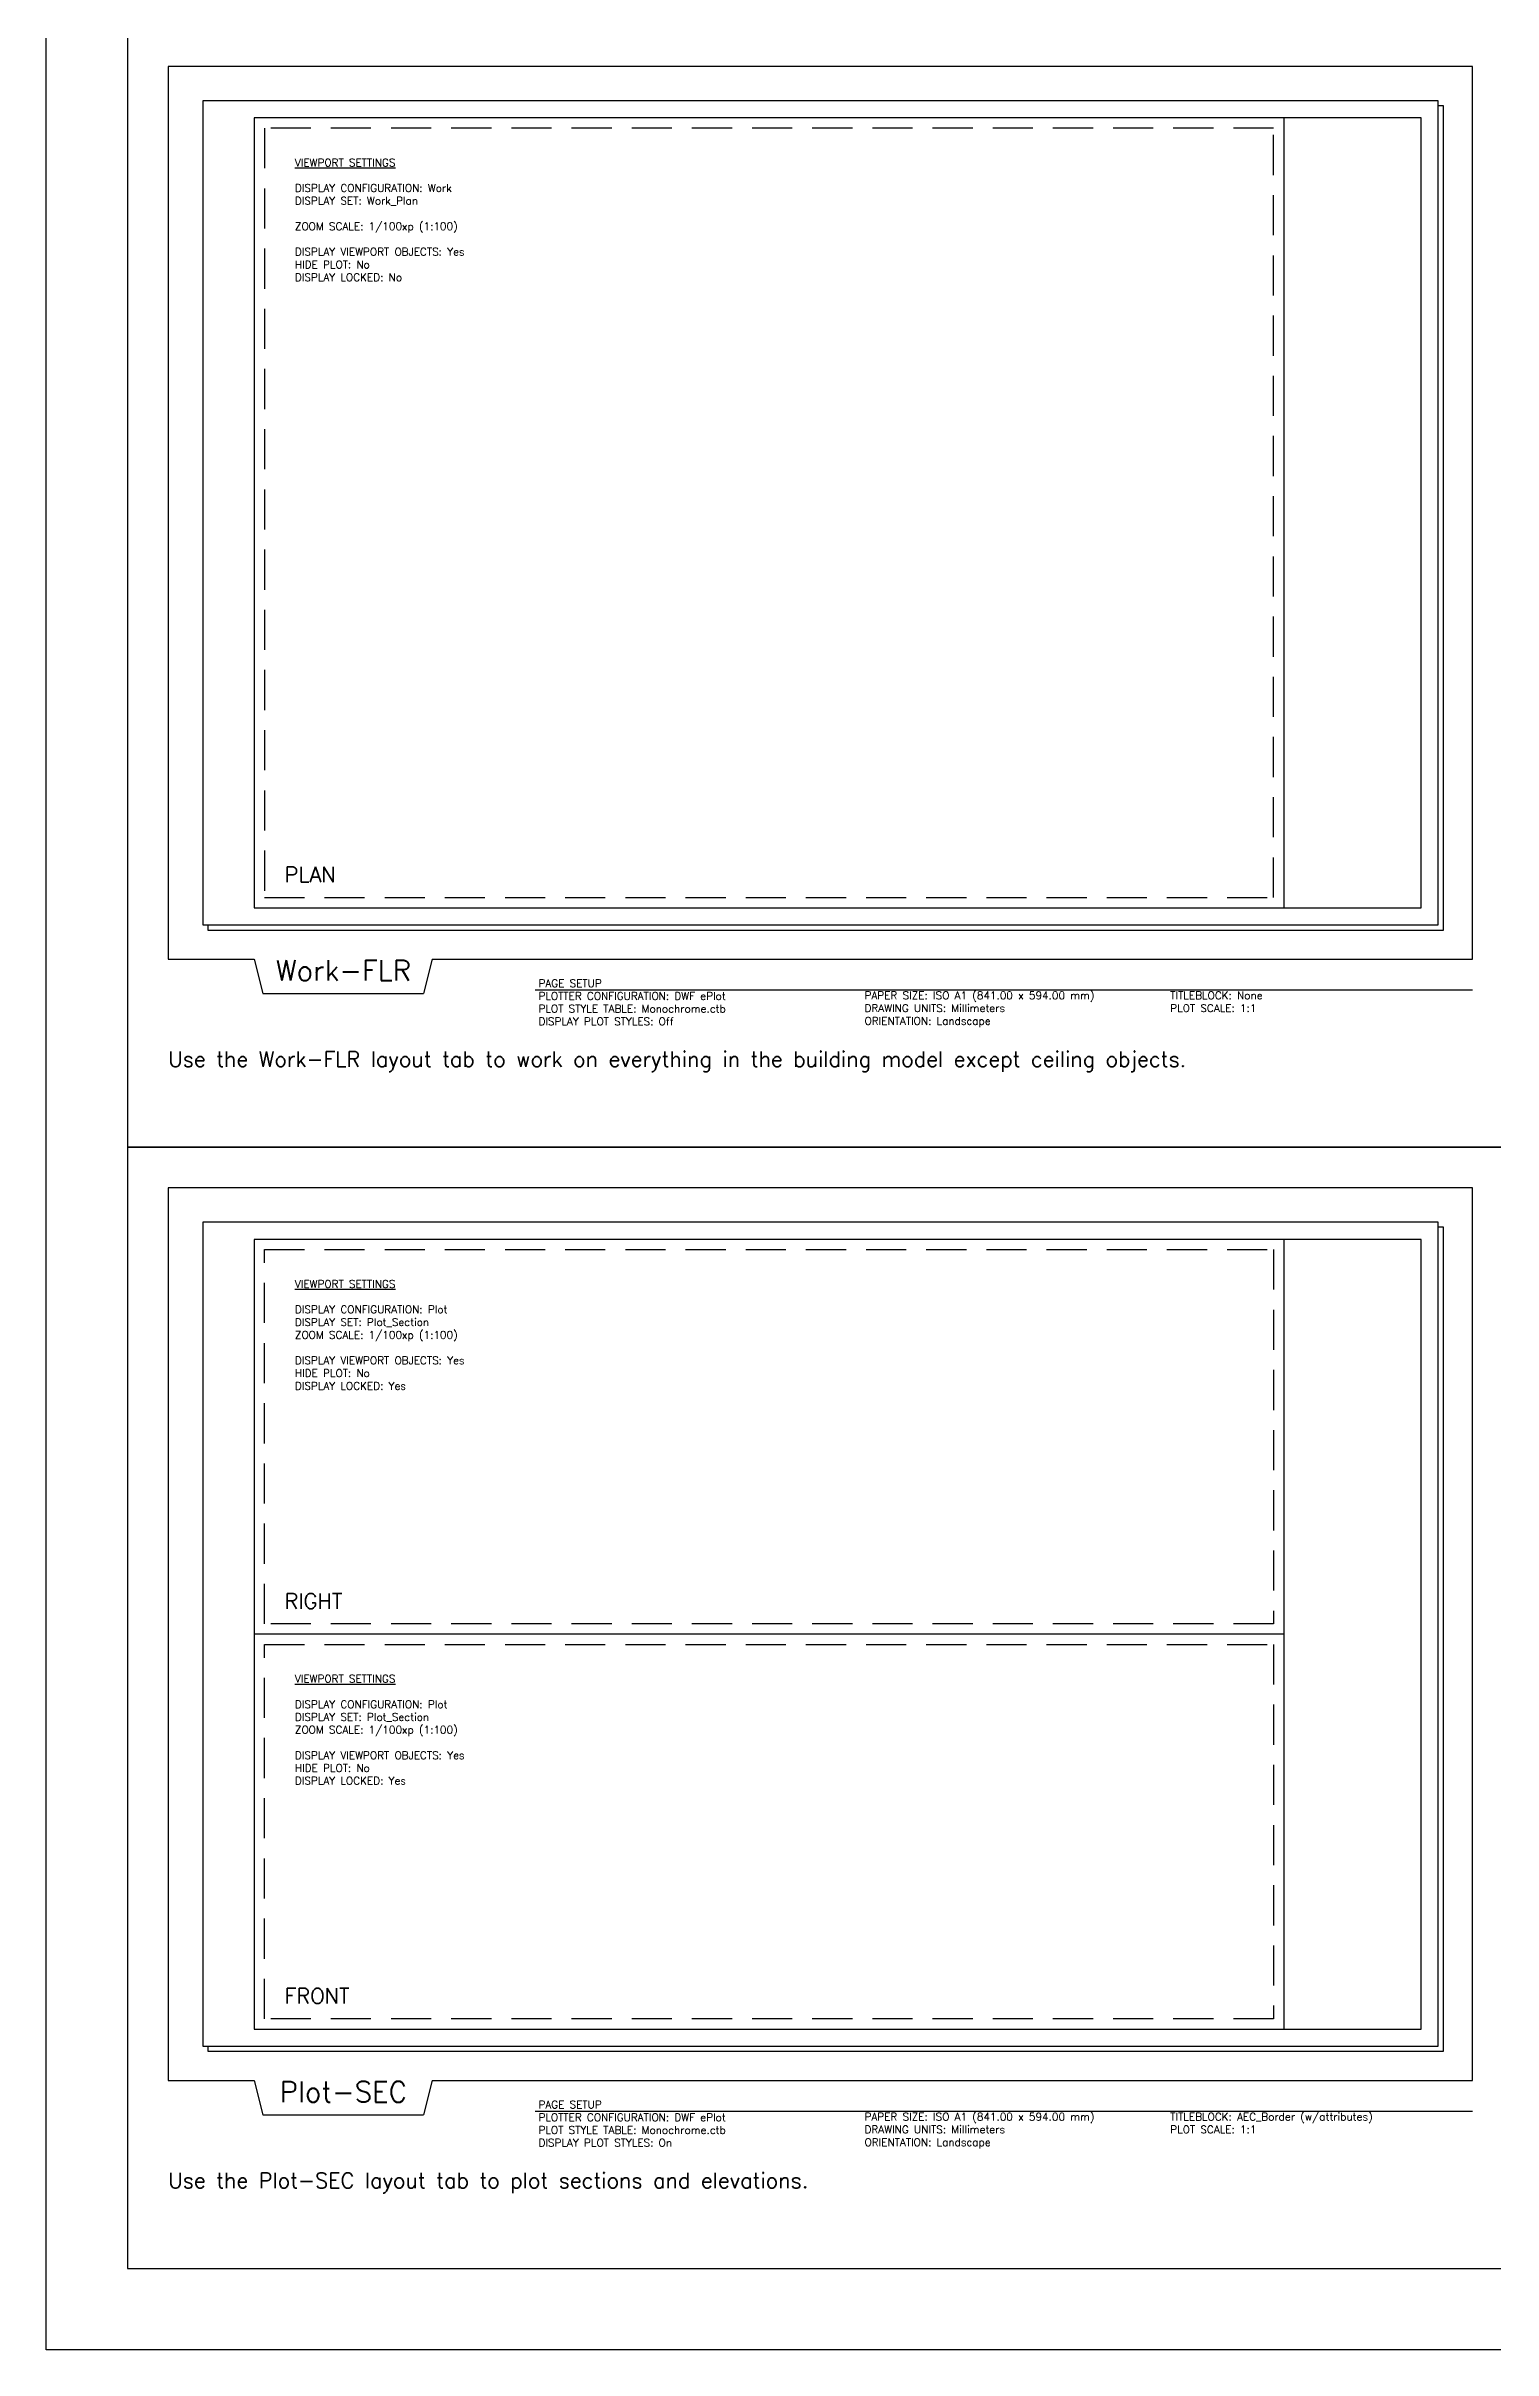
# Paper-space layout 'Template-Overview' of a CAD drawing. Extents: x 0 to 889, y 0 to 584.
# Drawn here: x 0 to 225.4, y 0 to 358.8 of the extents above; entities that cross this region are included whole.
import ezdxf

# ---------------------------------------------------------------- set-up
doc = ezdxf.new("R2010")
doc.units = 0
doc.header["$LTSCALE"] = 50
doc.linetypes.add('HIDDEN2', pattern=[0.1875, 0.125, -0.0625])
doc.layers.add('A-Anno-Note', color=211, linetype='Continuous')

psp = doc.layouts.new('Template-Overview')

# ---------------------------------------------------------------- linework, layer by layer
for p, q in [((192.84, 347.58), (192.84, 224.59)), ((32.42, 216.57), (33.76, 211.22)), ((60.16, 216.57), (58.82, 211.22)), ((76.2, 211.81), (222.25, 211.81)), ((192.84, 172.95), (192.84, 49.96)), ((192.84, 111.46), (32.42, 111.46)), ((32.42, 41.94), (33.76, 36.6)), ((60.16, 41.94), (58.82, 36.6)), ((76.2, 37.18), (222.25, 37.18))]:
    psp.add_line(p, q)
for points in [[(0, 584.2), (889, 584.2), (889, 0), (0, 0)], [(24.4, 221.92), (216.9, 221.92), (216.9, 350.25), (24.4, 350.25)], [(32.42, 224.59), (214.23, 224.59), (214.23, 347.58), (32.42, 347.58)], [(24.4, 47.29), (216.9, 47.29), (216.9, 175.63), (24.4, 175.63)], [(32.42, 49.96), (214.23, 49.96), (214.23, 172.95), (32.42, 172.95)]]:
    psp.add_lwpolyline(points, close=True)
for points in [[(60.16, 216.57), (222.25, 216.57), (222.25, 355.6), (19.05, 355.6), (19.05, 216.57), (32.42, 216.57)], [(25.19, 221.92), (25.19, 221.12), (217.7, 221.12), (217.7, 349.46), (216.9, 349.46)], [(33.76, 211.22), (58.82, 211.22)], [(60.16, 41.94), (222.25, 41.94), (222.25, 180.97), (19.05, 180.97), (19.05, 41.94), (32.42, 41.94)], [(25.19, 47.29), (25.19, 46.5), (217.7, 46.5), (217.7, 174.83), (216.9, 174.83)], [(33.76, 36.6), (58.82, 36.6)]]:
    psp.add_lwpolyline(points)
at = {"linetype": 'HIDDEN2'}
for points in [[(34.01, 226.18), (191.25, 226.18), (191.25, 345.99), (34.01, 345.99)], [(191.25, 113.05), (34.01, 113.05), (34.01, 171.37), (191.25, 171.37)], [(191.25, 51.55), (34.01, 51.55), (34.01, 109.87), (191.25, 109.87)]]:
    psp.add_lwpolyline(points, close=True, dxfattribs=at)
at = {"layer": 'A-Anno-Note'}
for points in [[(228.6, 361.95), (12.7, 361.95), (12.7, 187.32), (228.6, 187.32)], [(228.6, 187.32), (12.7, 187.32), (12.7, 12.7), (228.6, 12.7)]]:
    psp.add_lwpolyline(points, close=True, dxfattribs=at)

# ---------------------------------------------------------------- texts
for s, insert, char_height, width, attachment_point in [('{\\Fromans.shx;\\LVIEWPORT SETTINGS\\P\\P\\lDISPLAY CONFIGURATION: Work \\PDISPLAY SET: Work_Plan\\P\\PZOOM SCALE: 1/100xp (1:100)\\P\\PDISPLAY VIEWPORT OBJECTS: Yes\\PHIDE PLOT: No\\PDISPLAY LOCKED: No}', (38.77, 341.23), 1.1906, 83.3438, 1), ('{\\Fromans.shx;PLAN}', (37.18, 230.94), 2.3812, 83.3437, 1), ('{\\Fromans.shx;Work-FLR}', (46.31, 216.41), 3.175, 21.4312, 2), ('{\\Fromans.shx;PAGE SETUP\\PPLOTTER CONFIGURATION: DWF ePlot\\PPLOT STYLE TABLE: Monochrome.ctb\\PDISPLAY PLOT STYLES: Off}', (76.72, 213.43), 1.1906, 50.8, 1), ('{\\Fromans.shx;PAPER SIZE: ISO A1 (841.00 x 594.00 mm)\\PDRAWING UNITS: Millimeters\\PORIENTATION: Landscape}', (127.52, 211.53), 1.1906, 47.625, 1), ('{\\Fromans.shx;TITLEBLOCK: None\\PPLOT SCALE: 1:1}', (175.15, 211.53), 1.1906, 47.625, 1), ('{\\Fromans.shx;Use the Work-FLR layout tab to work on everything in the building model except ceiling objects. }', (19.05, 202.2), 2.38125, 203.2, 1), ('{\\Fromans.shx;\\LVIEWPORT SETTINGS\\P\\P\\lDISPLAY CONFIGURATION: Plot \\PDISPLAY SET: Plot_Section\\PZOOM SCALE: 1/100xp (1:100)\\P\\PDISPLAY VIEWPORT OBJECTS: Yes\\PHIDE PLOT: No\\PDISPLAY LOCKED: Yes}', (38.77, 166.6), 1.1906, 83.3438, 1), ('{\\Fromans.shx;RIGHT}', (37.18, 117.81), 2.3812, 83.3438, 1), ('{\\Fromans.shx;\\LVIEWPORT SETTINGS\\P\\P\\lDISPLAY CONFIGURATION: Plot \\PDISPLAY SET: Plot_Section\\PZOOM SCALE: 1/100xp (1:100)\\P\\PDISPLAY VIEWPORT OBJECTS: Yes\\PHIDE PLOT: No\\PDISPLAY LOCKED: Yes}', (38.77, 105.11), 1.1906, 83.3438, 1), ('{\\Fromans.shx;FRONT}', (37.18, 56.31), 2.3812, 83.3438, 1), ('{\\Fromans.shx;Plot-SEC}', (46.31, 41.78), 3.175, 21.4312, 2), ('{\\Fromans.shx;PAGE SETUP\\PPLOTTER CONFIGURATION: DWF ePlot\\PPLOT STYLE TABLE: Monochrome.ctb\\PDISPLAY PLOT STYLES: On}', (76.72, 38.81), 1.1906, 50.8, 1), ('{\\Fromans.shx;PAPER SIZE: ISO A1 (841.00 x 594.00 mm)\\PDRAWING UNITS: Millimeters\\PORIENTATION: Landscape}', (127.52, 36.91), 1.1906, 47.625, 1), ('{\\Fromans.shx;TITLEBLOCK: AEC_Border (w/attributes)\\PPLOT SCALE: 1:1}', (175.15, 36.91), 1.1906, 47.625, 1), ('{\\Fromans.shx;Use the Plot-SEC layout tab to plot sections and elevations. }', (19.05, 27.58), 2.3813, 203.2, 1)]:
    psp.add_mtext(s, dxfattribs=dict(insert=insert, char_height=char_height, width=width, attachment_point=attachment_point))

doc.saveas('drawing.dxf')
